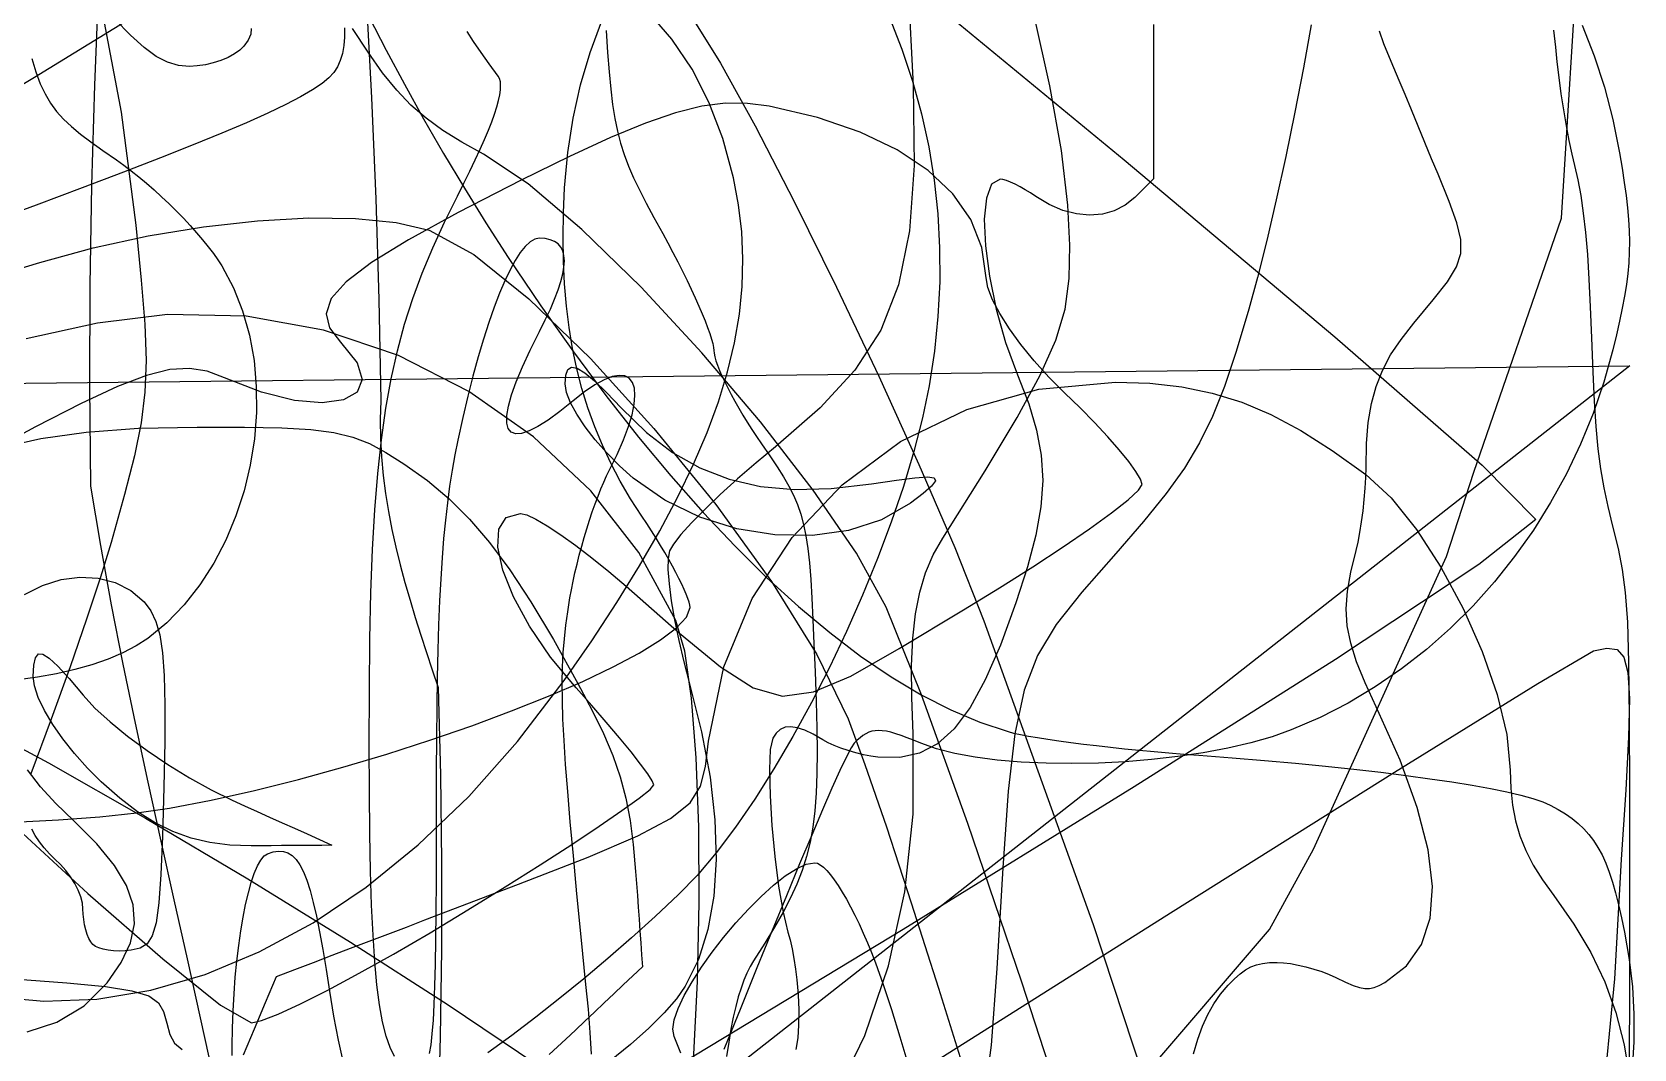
# Model space of a CAD drawing. Extents: x -75 to 75, y -75 to 75.
# Drawn here: x 40.6 to 75.1, y 4.18 to 26.08 of the extents above; entities that cross this region are included whole.
import ezdxf

# ---------------------------------------------------------------- set-up
doc = ezdxf.new("R2010")
doc.units = 0
for name, color, linetype in [('butterfly', 7, 'CONTINUOUS'), ('crown', 7, 'CONTINUOUS'), ('darth', 7, 'CONTINUOUS'), ('fallout', 7, 'CONTINUOUS'), ('heart', 7, 'CONTINUOUS'), ('hellokitty', 7, 'CONTINUOUS'), ('ironman', 7, 'CONTINUOUS'), ('jackskellington', 7, 'CONTINUOUS'), ('m4', 7, 'CONTINUOUS'), ('mushroom', 7, 'CONTINUOUS'), ('nes', 7, 'CONTINUOUS'), ('skullbones', 7, 'CONTINUOUS'), ('star', 7, 'CONTINUOUS'), ('stormtrooper', 7, 'CONTINUOUS')]:
    doc.layers.add(name, color=color, linetype=linetype)

msp = doc.modelspace()

# ---------------------------------------------------------------- linework, layer by layer
at = {"layer": 'butterfly', "color": 7}
for points in [[(36.887136, 22.848353), (40.650352, 25.109661), (43.754779, 27.019377)], [(59.468893, 27.033508), (59.577856, 24.927729), (59.592362, 23.204427), (59.493071, 21.796691), (59.260658, 20.637624), (58.875792, 19.660325), (58.319139, 18.79788), (57.571369, 17.983395), (56.613151, 17.149964), (56.192318, 16.801592), (55.791267, 16.454191), (55.419385, 16.116975), (55.086052, 15.799147), (54.800652, 15.509909), (54.57256, 15.258466), (54.41116, 15.054024), (54.325839, 14.90579), (54.296039, 14.744881), (54.293781, 14.504122), (54.31729, 14.195264), (54.364766, 13.83006), (54.434446, 13.420254), (54.524557, 12.977602), (54.633326, 12.513858), (54.758974, 12.040766), (55.019245, 11.006523), (55.201786, 10.029548), (55.306643, 9.112718), (55.333877, 8.258914), (55.283478, 7.471021), (55.155516, 6.75191), (54.950027, 6.104467), (54.667051, 5.531575), (54.475132, 5.258458), (54.211756, 4.956135), (53.880899, 4.627982), (53.486513, 4.277357), (53.032573, 3.907632)], [(57.870093, 3.10438), (58.533143, 4.472085), (59.045277, 5.966243), (59.396447, 7.562393), (59.5766, 9.236075), (59.575754, 10.962829), (59.543634, 11.745804), (59.539485, 12.429546), (59.565309, 13.027158), (59.623074, 13.551738), (59.714757, 14.016389), (59.842341, 14.43421), (60.007796, 14.818304), (60.213116, 15.181769), (61.122481, 16.631508), (61.81278, 17.775668), (62.311655, 18.687912), (62.646741, 19.441897), (62.845671, 20.111285), (62.936083, 20.769744), (62.945622, 21.490934), (62.901912, 22.348517), (62.767729, 23.526479), (62.517599, 24.923352), (62.180724, 26.433972)], [(68.145646, 26.231726), (67.979722, 25.310011), (67.794999, 24.356184), (67.597565, 23.398898), (67.393504, 22.466797), (67.188907, 21.588527), (66.989861, 20.792739), (66.802454, 20.108077), (66.530313, 19.199733), (66.2778, 18.444317), (66.022796, 17.801237), (65.743153, 17.229895), (65.416752, 16.689697), (65.021449, 16.140046), (64.535109, 15.540347), (63.935607, 14.850008), (63.203351, 14.015424), (62.651826, 13.319918), (62.249507, 12.653512), (61.964866, 11.906236), (61.766385, 10.968107), (61.622534, 9.729151), (61.50179, 8.07939), (61.372626, 5.908847), (61.255032, 4.262859), (61.078155, 2.923557)]]:
    msp.add_lwpolyline(points, dxfattribs=at)
at = {"layer": 'crown', "color": 7}
for points in [[(40.210856, 9.060536), (41.16959, 9.111), (42.057179, 9.178654), (42.858933, 9.263812), (43.560167, 9.366781), (44.459051, 9.538338), (45.388538, 9.744987), (46.336402, 9.982022), (47.290414, 10.244732), (48.238356, 10.528407), (49.168005, 10.828339), (50.067128, 11.139816), (50.923506, 11.458129), (51.724916, 11.778567), (52.459131, 12.096423), (53.113932, 12.406977), (53.677086, 12.705532), (54.136375, 12.987373), (54.479574, 13.247785), (54.694458, 13.482063), (54.768801, 13.685497), (54.76341, 13.736853), (54.747578, 13.802495), (54.721867, 13.881399), (54.686793, 13.972565), (54.64289, 14.074984), (54.590693, 14.187636), (54.530729, 14.309522), (54.463538, 14.439629), (54.389649, 14.576941), (54.309594, 14.720457), (54.223906, 14.869163), (54.133121, 15.022048), (54.037766, 15.178106), (53.938382, 15.336322), (53.835492, 15.495688), (53.729639, 15.655197), (53.488618, 16.029689), (53.266995, 16.408465), (53.064531, 16.792535), (52.880997, 17.182908), (52.716145, 17.580604), (52.569745, 17.986632), (52.441554, 18.402001), (52.331335, 18.827722), (52.238854, 19.264808), (52.163867, 19.714275), (52.106144, 20.177131), (52.065442, 20.654391), (52.04151, 21.147064), (52.034144, 21.656164), (52.04309, 22.182701), (52.068095, 22.727686), (52.137028, 23.485862), (52.252285, 24.224776), (52.413433, 24.943799), (52.62006, 25.642313), (52.871731, 26.31968)], [(73.978917, 26.228971), (74.237791, 25.568569), (74.459169, 24.889694), (74.64206, 24.193683), (74.785471, 23.481874), (74.840821, 23.149786), (74.888138, 22.843078), (74.927308, 22.558223), (74.958194, 22.291689), (74.980687, 22.03993), (74.994657, 21.799423), (74.999991, 21.566626), (74.996548, 21.338012), (74.984215, 21.110039), (74.962907, 20.879178), (74.932464, 20.641891), (74.892761, 20.394648), (74.843691, 20.133911), (74.785124, 19.856142), (74.716942, 19.557817), (74.639023, 19.235395), (74.446181, 18.541836), (74.214677, 17.86461), (73.945936, 17.205412), (73.641399, 16.565939), (73.302495, 15.94789), (72.930664, 15.352957), (72.527343, 14.782842), (72.093963, 14.23924), (71.631962, 13.723851), (71.14277, 13.23837), (70.627827, 12.784492), (70.088565, 12.363918), (69.526424, 11.978346), (68.942836, 11.629475), (68.339236, 11.318996), (67.717058, 11.048608), (67.302103, 10.901872), (66.843289, 10.771135), (66.347631, 10.656655), (65.822133, 10.558678), (65.273809, 10.477458), (64.709672, 10.413246), (64.136733, 10.366299), (63.561999, 10.336869), (62.99248, 10.325185), (62.435192, 10.331506), (61.897141, 10.356116), (61.38534, 10.399248), (60.906798, 10.461154), (60.46853, 10.542084), (60.077542, 10.642287), (59.740845, 10.76202), (59.584833, 10.826719), (59.443233, 10.882791), (59.314842, 10.930235), (59.198456, 10.969055), (59.092874, 10.999256), (58.996893, 11.020817), (58.909314, 11.033743), (58.828926, 11.038033), (58.754538, 11.033743), (58.684933, 11.020817), (58.618927, 10.999256), (58.5553, 10.969055), (58.492858, 10.930235), (58.430403, 10.882791), (58.366722, 10.826719), (58.300623, 10.76202), (58.237193, 10.665655), (58.135348, 10.468791), (57.997333, 10.176843), (57.82538, 9.795231), (57.621734, 9.329369), (57.388636, 8.78468), (57.128325, 8.166583), (56.843044, 7.480495), (56.535032, 6.73183), (56.206525, 5.926006), (55.859773, 5.068449), (55.497008, 4.16457)]]:
    msp.add_lwpolyline(points, dxfattribs=at)
at = {"layer": 'darth', "color": 7}
for points in [[(45.317785, 26.158579), (45.307879, 26.032305), (45.254754, 25.907698), (45.161482, 25.77754), (45.072086, 25.689746), (44.956724, 25.607843), (44.820208, 25.533621), (44.667345, 25.468874), (44.502948, 25.415395), (44.331828, 25.374975), (44.158795, 25.349406), (43.988657, 25.340488), (43.751455, 25.36109), (43.516948, 25.429114), (43.273833, 25.553805), (43.010799, 25.744424), (42.71654, 26.010235), (42.37975, 26.360493)], [(54.832896, 26.366256), (55.426429, 25.408103), (56.172063, 24.058183), (57.020858, 22.417749), (57.923873, 20.588046), (58.832171, 18.670329), (59.69681, 16.765846), (60.468854, 14.975846), (61.099364, 13.401582), (63.453806, 6.860128), (65.804762, -0.279394), (68.064312, -7.692875), (70.144541, -15.056194)], [(63.15688, 1.800098), (61.913239, 5.619318), (60.752668, 9.036877), (59.75317, 11.808782), (58.992742, 13.691046), (58.352495, 14.854789), (57.423516, 16.217031), (56.286801, 17.686582), (55.023351, 19.172259), (53.714156, 20.582873), (52.440216, 21.827242), (51.282527, 22.814178), (50.322085, 23.452495), (49.853627, 23.707948), (49.446598, 23.959913), (49.086838, 24.221985), (48.760182, 24.507754), (48.45247, 24.830811), (48.149544, 25.204747), (47.837237, 25.643151), (47.501389, 26.159621)], [(39.051132, 20.598545), (40.767415, 21.116002), (41.914039, 21.434529), (43.100676, 21.692574), (44.293263, 21.88731), (45.45774, 22.015904), (46.560043, 22.075532), (47.566112, 22.063369), (48.441879, 21.976574), (49.153287, 21.812329), (50.113986, 21.290867), (51.299901, 20.335711), (52.622309, 19.050322), (53.992493, 17.538147), (55.321728, 15.902641), (56.5213, 14.247258), (57.502488, 12.675447), (58.176567, 11.290664), (58.53699, 10.308503), (58.998198, 8.959929), (59.534327, 7.327053), (60.119523, 5.491982), (60.727929, 3.536823)], [(54.845837, 3.926925), (54.93236, 5.631284), (54.969504, 7.332097), (54.958751, 8.961538), (54.901567, 10.451778), (54.799437, 11.734998), (54.653835, 12.743363), (54.466242, 13.409052), (53.664189, 14.874734), (52.630655, 16.198794), (51.400457, 17.360282), (50.00841, 18.338252), (48.489329, 19.111762), (46.878029, 19.65986), (45.209328, 19.961603), (43.518038, 19.99604), (42.008967, 19.813363), (40.471432, 19.471804)], [(39.963793, 17.14323), (40.788337, 17.327378), (41.76828, 17.462427), (42.893466, 17.545535), (44.153743, 17.573871), (45.173153, 17.570258), (45.975827, 17.554369), (46.603994, 17.518682), (47.099884, 17.455656), (47.505731, 17.357753), (47.863763, 17.217441), (48.216211, 17.027178), (48.605305, 16.779432), (49.112111, 16.418786), (49.579773, 16.028052), (50.022447, 15.589397), (50.454292, 15.084984), (50.889465, 14.496971), (51.342118, 13.807527), (51.826412, 12.998817), (52.356501, 12.052997), (52.657573, 11.484319), (52.905071, 10.972219), (53.104952, 10.497264), (53.263168, 10.040022), (53.385675, 9.581061), (53.478425, 9.10095), (53.547372, 8.580255), (53.598471, 7.999547), (53.616815, 7.743351), (53.63516, 7.487158), (53.653476, 7.230965), (53.671821, 6.974769), (53.690165, 6.718574), (53.708509, 6.462381), (53.726854, 6.206188), (53.74517, 5.949992), (53.538792, 5.754836), (53.332417, 5.559676), (53.126039, 5.36452), (52.919664, 5.16936), (52.713287, 4.974203), (52.506912, 4.779047), (52.300534, 4.583887), (52.094159, 4.388731), (51.734052, 4.061093)], [(40.491684, 4.547283), (41.137014, 4.759918), (41.720615, 5.111098), (42.21436, 5.600635), (42.520713, 6.044122), (42.717921, 6.465457), (42.803894, 6.874806), (42.776519, 7.282321), (42.633711, 7.698164), (42.373364, 8.13249), (41.99338, 8.595462), (41.491657, 9.097236), (41.109822, 9.46842), (40.784151, 9.825352), (40.501858, 10.190209)]]:
    msp.add_lwpolyline(points, dxfattribs=at)
at = {"layer": 'fallout', "color": 7}
msp.add_lwpolyline([(39.086807, 11.339805), (40.954455, 10.338542), (43.044632, 9.150974), (45.248099, 7.843215), (47.455613, 6.481383), (49.557932, 5.131593), (51.445818, 3.859953), (53.010031, 2.732583), (53.670911, 2.216232), (54.382066, 1.631038), (55.122149, 0.996309), (55.869826, 0.331354), (56.603762, -0.344511), (57.302612, -1.011981), (57.945043, -1.651739), (58.509713, -2.244479), (59.890107, -3.784513), (61.464052, -5.610454), (63.145715, -7.616334), (64.849268, -9.696185), (66.488886, -11.744037)], dxfattribs=at)
at = {"layer": 'heart', "color": 7}
msp.add_lwpolyline([(48.00425, -15.711836), (67.248278, 6.751275), (68.191959, 8.479914), (71.058278, 14.785803), (71.649181, 16.602608), (73.536542, 22.070664), (74.67425, 40.468025)], dxfattribs=at)
at = {"layer": 'hellokitty', "color": 7}
for points in [[(39.723907, 5.3102), (40.850275, 5.205772), (41.997853, 5.251075), (43.15924, 5.444414), (44.32703, 5.784094), (45.493819, 6.268421), (46.652208, 6.895702), (47.794788, 7.664241), (48.914157, 8.572345), (50.002911, 9.61832), (51.053647, 10.800467), (52.058959, 12.117098), (52.651158, 12.972042), (53.19117, 13.792434), (53.679773, 14.580579), (54.117742, 15.338775), (54.505854, 16.069324), (54.844882, 16.774533), (55.135605, 17.456695), (55.378796, 18.118122), (55.575231, 18.761109), (55.725687, 19.387961), (55.830941, 20.000979), (55.891769, 20.602465), (55.908956, 21.19472), (55.883246, 21.780048), (55.815444, 22.360752), (55.70632, 22.939129), (55.475375, 23.787416), (55.177473, 24.56837), (54.812006, 25.282274), (54.378372, 25.929412), (53.87596, 26.51007)], [(59.065541, 26.395068), (59.333043, 25.71242), (59.563045, 25.019954), (59.755382, 24.318344), (59.909885, 23.608267), (60.026389, 22.890401), (60.104728, 22.16542), (60.144736, 21.433999), (60.146147, 20.696817), (60.108993, 19.954553), (60.03301, 19.207878), (59.91803, 18.457469), (59.775463, 17.769041), (59.589391, 17.04559), (59.36357, 16.294729), (59.101753, 15.524074), (58.807694, 14.74124), (58.485145, 13.95384), (58.13786, 13.169491), (57.769593, 12.395804), (57.384101, 11.640394), (56.985131, 10.91088), (56.57644, 10.21487), (56.161782, 9.559984), (55.744909, 8.953833), (55.329576, 8.404033), (54.919536, 7.918199), (54.51854, 7.503945), (54.016283, 7.034299), (53.508182, 6.575047), (52.995672, 6.127228), (52.480199, 5.691872), (51.963201, 5.270009), (51.44612, 4.862678), (50.930395, 4.470908), (50.417468, 4.095736)], [(40.592087, 25.510075), (40.682014, 25.220174), (40.777123, 24.967633), (40.880736, 24.746097), (40.996179, 24.549216), (41.126777, 24.37064), (41.275855, 24.204016), (41.446738, 24.042997), (41.64275, 23.881227), (41.867218, 23.712359), (42.123464, 23.530041), (42.414817, 23.327922), (42.573276, 23.214753), (42.734972, 23.092164), (42.898737, 22.961326), (43.063406, 22.823413), (43.22782, 22.679595), (43.390806, 22.531045), (43.551207, 22.37893), (43.707854, 22.224427), (43.859585, 22.068703), (44.005235, 21.912933), (44.143636, 21.758286), (44.273631, 21.605937), (44.394047, 21.457054), (44.503724, 21.312807), (44.6015, 21.174374), (44.686203, 21.042921), (44.936139, 20.573122), (45.134332, 20.073315), (45.281887, 19.549028), (45.379897, 19.005784), (45.429461, 18.449112), (45.431718, 17.884538), (45.387686, 17.317587), (45.298507, 16.753789), (45.165275, 16.198664), (44.989092, 15.657745), (44.771053, 15.136554), (44.512261, 14.640616), (44.213811, 14.175463), (43.876801, 13.746618), (43.502332, 13.359607), (43.091501, 13.019955), (42.842468, 12.85844), (42.556549, 12.710174), (42.237869, 12.575647), (41.890552, 12.455344), (41.51873, 12.349751), (41.126523, 12.259361), (40.718063, 12.184659), (40.297473, 12.126132)], [(54.570921, 4.087162), (54.426657, 4.445881), (54.399366, 4.604264), (54.430665, 4.809473), (54.514188, 5.05364), (54.643573, 5.328895), (54.812452, 5.627364), (55.014461, 5.941176), (55.243233, 6.26246), (55.492399, 6.583344), (55.755594, 6.895956), (56.026451, 7.192425), (56.298606, 7.464879), (56.56569, 7.705448), (56.821338, 7.906258), (57.059187, 8.05944), (57.272863, 8.157123), (57.456005, 8.191432), (57.511084, 8.180256), (57.572831, 8.147423), (57.640578, 8.094054), (57.71366, 8.021255), (57.791398, 7.930128), (57.87313, 7.821783), (57.958183, 7.697326), (58.045886, 7.55786), (58.135571, 7.404492), (58.226568, 7.238328), (58.318205, 7.060475), (58.409815, 6.872035), (58.500727, 6.674121), (58.59027, 6.467831), (58.677776, 6.254273), (58.762575, 6.034557), (58.928646, 5.568676), (59.105602, 5.03233), (59.290466, 4.437482), (59.480252, 3.796098)]]:
    msp.add_lwpolyline(points, dxfattribs=at)
at = {"layer": 'ironman', "color": 7}
for points in [[(44.505824, 3.581527), (44.229991, 4.85175), (43.948054, 6.120802), (43.663294, 7.389283), (43.379001, 8.657793), (43.098463, 9.926927), (42.824964, 11.197285), (42.561798, 12.469467), (42.312243, 13.74407), (42.07959, 15.02169), (41.867128, 16.302928), (41.841558, 18.461696), (41.850251, 20.620406), (41.888461, 22.779073), (41.95147, 24.937709), (42.034556, 27.096333)], [(47.792911, 26.834039), (47.911041, 24.663011), (48.003045, 22.490365), (48.069032, 20.316371), (48.10911, 18.141284), (48.096777, 17.732118), (48.10197, 17.327869), (48.123475, 16.928146), (48.160088, 16.532552), (48.210617, 16.140695), (48.273863, 15.752177), (48.348623, 15.366611), (48.433702, 14.983593), (48.527902, 14.602737), (48.630019, 14.223642), (48.738861, 13.845918), (48.85322, 13.469171), (48.971906, 13.093006), (49.093715, 12.717026), (49.21745, 12.340841), (49.341913, 11.964055), (49.397511, 10.083046), (49.420484, 8.202027), (49.415178, 6.320982), (49.386002, 4.439895), (49.337304, 2.558751)]]:
    msp.add_lwpolyline(points, dxfattribs=at)
at = {"layer": 'jackskellington', "color": 7}
for points in [[(64.748184, 26.239383), (64.748184, 25.96259), (64.748184, 25.685795), (64.748184, 25.409003), (64.748184, 25.132211), (64.748184, 24.855418), (64.748184, 24.578623), (64.748184, 24.301831), (64.748184, 24.025039), (64.748184, 23.748246), (64.748184, 23.471451), (64.748184, 23.194659), (64.748184, 22.917867), (64.698454, 22.868136), (64.648726, 22.818409), (64.598996, 22.768679), (64.549266, 22.718948), (64.499535, 22.669221), (64.449805, 22.61949), (64.400077, 22.569763), (64.350347, 22.520032), (64.140656, 22.349658), (63.905045, 22.228793), (63.648268, 22.157391), (63.375086, 22.135406), (63.09025, 22.162781), (62.798517, 22.239498), (62.504645, 22.365496), (62.213391, 22.540728), (62.101329, 22.615155), (61.987769, 22.684593), (61.875839, 22.747515), (61.768674, 22.802404), (61.669402, 22.847743), (61.581151, 22.882008), (61.507057, 22.903682), (61.450243, 22.911246), (61.263764, 22.803821), (61.150204, 22.505275), (61.106406, 22.05121), (61.129209, 21.477227), (61.215487, 20.818921), (61.362074, 20.111898), (61.565818, 19.391751), (61.823569, 18.694084), (62.062411, 18.076466), (62.232088, 17.507718), (62.332435, 16.964067), (62.363279, 16.421741), (62.324448, 15.856966), (62.21577, 15.245975), (62.037073, 14.564989), (61.788187, 13.790241), (61.454024, 12.878649), (61.127572, 12.129403), (60.799571, 11.532153), (60.460763, 11.076548), (60.101889, 10.752238), (59.713695, 10.548877), (59.286922, 10.456116), (58.812311, 10.463595), (58.661746, 10.484846), (58.502352, 10.51637), (58.338977, 10.556641), (58.176456, 10.60413), (58.019634, 10.657315), (57.873352, 10.714665), (57.742452, 10.774655), (57.631779, 10.835761), (57.423135, 10.956019), (57.238917, 11.043121), (57.077379, 11.097127), (56.936775, 11.118096), (56.815355, 11.106074), (56.711376, 11.061144), (56.623091, 10.983355), (56.548754, 10.872766), (56.495747, 10.627594), (56.477995, 10.196779), (56.491316, 9.633596), (56.531504, 8.991326), (56.594375, 8.323247), (56.675742, 7.682642), (56.77141, 7.122787), (56.877193, 6.696961), (56.924092, 6.531088), (56.967907, 6.338042), (57.007675, 6.124784), (57.042431, 5.898278), (57.071215, 5.66549), (57.093059, 5.433385), (57.107001, 5.208925), (57.112081, 4.999073), (57.10813, 4.690663), (57.089926, 4.422549), (57.049484, 4.169938)], [(65.612882, 4.073996), (65.701491, 4.388064), (65.802264, 4.670069), (65.916745, 4.923852), (66.046474, 5.153248), (66.192993, 5.362095), (66.357844, 5.554226), (66.49157, 5.690085), (66.613509, 5.799328), (66.729336, 5.884579), (66.844731, 5.948454), (66.965359, 5.993573), (67.0969, 6.022557), (67.245024, 6.038023), (67.415407, 6.042595), (67.548924, 6.035991), (67.69976, 6.017054), (67.862738, 5.987127), (68.032678, 5.947531), (68.204396, 5.899596), (68.372716, 5.844642), (68.532454, 5.784001), (68.678433, 5.718999), (68.884772, 5.620907), (69.051142, 5.548946), (69.186893, 5.502185), (69.301366, 5.479692), (69.403903, 5.480538), (69.503849, 5.503765), (69.610546, 5.548463), (69.733335, 5.613694), (70.197249, 5.966248), (70.522112, 6.426307), (70.707865, 6.995668), (70.754452, 7.67614), (70.661818, 8.46952), (70.429907, 9.377615), (70.058664, 10.402226), (69.548028, 11.545155), (69.306372, 12.066767), (69.12352, 12.51824), (68.996783, 12.920272), (68.923476, 13.293556), (68.900898, 13.658794), (68.926383, 14.036681), (68.997243, 14.447915), (69.110789, 14.913195), (69.153947, 15.094063), (69.194276, 15.301852), (69.230895, 15.529227), (69.26291, 15.768839), (69.289439, 16.013354), (69.30959, 16.25543), (69.322459, 16.487724), (69.3272, 16.702899), (69.339195, 17.219495), (69.376092, 17.673975), (69.442113, 18.079079), (69.541477, 18.447549), (69.678403, 18.792122), (69.857118, 19.125542), (70.081837, 19.460549), (70.356781, 19.809883), (70.775, 20.311593), (71.078798, 20.701271), (71.274923, 21.020563), (71.370117, 21.311111), (71.371246, 21.614562), (71.284806, 21.972558), (71.117663, 22.426741), (70.876564, 23.018758), (70.739802, 23.352393), (70.596224, 23.700938), (70.450112, 24.054099), (70.305752, 24.401582), (70.167429, 24.733089), (70.039436, 25.038329), (69.926053, 25.307002), (69.831565, 25.528818), (69.711076, 25.822687), (69.614542, 26.095918)], [(73.367076, 26.12046), (73.4051, 25.752634), (73.436601, 25.437118), (73.477117, 25.099735), (73.524962, 24.750951), (73.578458, 24.401224), (73.635918, 24.061016), (73.695659, 23.740787), (73.756004, 23.451002), (73.81527, 23.202118), (73.886955, 22.894245), (73.949825, 22.556287), (74.004593, 22.18105), (74.051962, 21.761343), (74.092649, 21.28997), (74.127363, 20.759736), (74.156813, 20.163451), (74.181705, 19.493921), (74.208572, 18.75659), (74.239247, 18.126868), (74.276049, 17.583892), (74.321297, 17.106796), (74.377321, 16.674713), (74.44644, 16.266778), (74.53098, 15.862125), (74.633266, 15.439887), (74.753916, 14.95394), (74.844724, 14.507701), (74.909931, 14.01051), (74.953772, 13.371711), (74.98047, 12.500644), (74.994299, 11.306646), (74.999463, 9.699063), (75.00031, 7.587234), (74.999463, 5.497474), (74.99396, 3.898417)]]:
    msp.add_lwpolyline(points, dxfattribs=at)
at = {"layer": 'm4', "color": 7}
for points in [[(40.438115, 13.963373), (40.824031, 14.163136), (41.225038, 14.289667), (41.628461, 14.342466), (42.021633, 14.321017), (42.391889, 14.224849), (42.726556, 14.053453), (43.012967, 13.806331), (43.156491, 13.617592), (43.26899, 13.388634), (43.353025, 13.095326), (43.411151, 12.713533), (43.445935, 12.219119), (43.459933, 11.587951), (43.4557, 10.795895), (43.435803, 9.818816), (43.406348, 8.756261), (43.37328, 7.936907), (43.330122, 7.328199), (43.27039, 6.897587), (43.1876, 6.612517), (43.07527, 6.440435), (42.926917, 6.348789), (42.736062, 6.305028), (42.608314, 6.291707), (42.480718, 6.287699), (42.356673, 6.292497), (42.239568, 6.305564), (42.1328, 6.32642), (42.039766, 6.35453), (41.963854, 6.389364), (41.908425, 6.430436)], [(41.908425, 6.430436), (41.865573, 6.484609), (41.825596, 6.557033), (41.789367, 6.644558), (41.757767, 6.744033), (41.731661, 6.852308), (41.711934, 6.966235), (41.699459, 7.08266), (41.695113, 7.198436), (41.682837, 7.320379), (41.647629, 7.454471), (41.591967, 7.59633), (41.518315, 7.741564), (41.42915, 7.885783), (41.326935, 8.024599), (41.214139, 8.153623), (41.093232, 8.268468), (40.972325, 8.382158), (40.859529, 8.507877), (40.757314, 8.641467), (40.668149, 8.778771), (40.594497, 8.915629)], [(40.19927, 5.691183), (41.349509, 5.605941), (42.181848, 5.523752), (42.751307, 5.432606), (43.112904, 5.320487), (43.321664, 5.175385), (43.432606, 4.985289), (43.500751, 4.738187), (43.567333, 4.494189), (43.665072, 4.30712), (43.833582, 4.166893)]]:
    msp.add_lwpolyline(points, dxfattribs=at)
at = {"layer": 'mushroom', "color": 7}
msp.add_lwpolyline([(47.854873, 26.414795), (48.226791, 25.688905), (48.619402, 24.954213), (49.031627, 24.212976), (49.462385, 23.467452), (49.910599, 22.719896), (50.375188, 21.972569), (50.855073, 21.227725), (51.555802, 20.184796), (52.25715, 19.191687), (52.958179, 18.249285), (53.657963, 17.358467), (54.355571, 16.52012), (55.050075, 15.735125), (55.740543, 15.004361), (56.426046, 14.328716), (57.105657, 13.709069), (57.778441, 13.146301), (58.443472, 12.641295), (59.09982, 12.194935), (59.746552, 11.808104), (60.38274, 11.481681), (61.007456, 11.216553), (61.619768, 11.013595), (61.737934, 10.983519), (61.884399, 10.951986), (62.057063, 10.919254), (62.253814, 10.885588), (62.472547, 10.85125), (62.711161, 10.816497), (62.967543, 10.781597), (63.239591, 10.746805), (63.5252, 10.712385), (63.822264, 10.678597), (64.128675, 10.645704), (64.442326, 10.613969), (64.761116, 10.583649), (65.082936, 10.55501), (65.40568, 10.528311), (65.727241, 10.503814), (66.446657, 10.449089), (67.14199, 10.391481), (67.811354, 10.331258), (68.452862, 10.268689), (69.064624, 10.204038), (69.644754, 10.137575), (70.191365, 10.069565), (70.702568, 10.000276), (71.176481, 9.92998), (71.611211, 9.858939), (72.004874, 9.787422), (72.355583, 9.715698), (72.66145, 9.644033), (72.920586, 9.572693), (73.131104, 9.501948), (73.291121, 9.432064), (73.46177, 9.339202), (73.618573, 9.243509), (73.762481, 9.143362), (73.894442, 9.037139), (74.015414, 8.923212), (74.126344, 8.799957), (74.228184, 8.665752), (74.321884, 8.518971), (74.408397, 8.357991), (74.488675, 8.181185), (74.563664, 7.986931), (74.634321, 7.773602), (74.701595, 7.539578), (74.766438, 7.28323), (74.8298, 7.002935), (74.892631, 6.697071), (74.994285, 6.103098), (75.062642, 5.514634), (75.096429, 4.926909), (75.094454, 4.335162), (75.05527, 3.734627)], dxfattribs=at)
at = {"layer": 'nes', "color": 7}
for points in [[(58.871987, 27.655938), (64.120632, 23.32473), (68.655997, 19.513135), (71.827356, 16.754134), (72.983976, 15.580707), (71.752466, 14.611237), (68.667974, 12.57037), (64.335022, 9.827799), (59.358132, 6.753231), (54.341818, 3.716361)], [(49.987093, 7.175647), (50.791079, 7.673507), (51.54113, 8.147276), (52.220825, 8.58592), (52.813752, 8.978403), (53.303492, 9.313695), (53.673632, 9.580753), (53.907752, 9.768549), (53.989441, 9.866046), (53.955298, 9.95124), (53.85744, 10.103781), (53.702729, 10.315101), (53.498028, 10.576636), (53.2502, 10.87983), (52.966101, 11.216115), (52.652597, 11.576931), (52.316547, 11.953711), (51.766792, 12.620193), (51.314638, 13.283209), (50.968461, 13.91644), (50.73663, 14.493562), (50.62752, 14.988255), (50.649505, 15.374194), (50.810953, 15.625061), (51.120243, 15.714534), (51.252591, 15.682572), (51.446834, 15.590969), (51.693659, 15.446149), (51.983756, 15.254532), (52.307809, 15.022542), (52.656509, 14.756604), (53.020544, 14.463138), (53.390602, 14.14857), (54.54512, 13.135054), (55.422665, 12.4074), (56.126572, 11.958357), (56.760181, 11.780661), (57.426832, 11.867066), (58.229861, 12.210313), (59.27261, 12.803149), (60.658417, 13.638321), (61.431071, 14.109432), (62.151892, 14.564546), (62.805098, 14.992587), (63.374916, 15.38248), (63.84557, 15.723148), (64.201286, 16.00351), (64.426282, 16.21249), (64.504787, 16.339016), (64.470644, 16.450697), (64.372786, 16.617134), (64.218075, 16.830238), (64.013374, 17.081906), (63.765546, 17.364055), (63.481447, 17.668584), (63.167943, 17.987402), (62.831893, 18.312412), (62.495532, 18.647706), (62.181139, 18.995997), (61.895634, 19.347124), (61.645944, 19.690924), (61.438993, 20.017238), (61.281699, 20.315905), (61.180994, 20.576766), (61.143797, 20.78966), (61.054587, 21.437803), (60.813196, 22.041271), (60.425073, 22.595755), (59.895669, 23.096948), (59.230429, 23.540542), (58.434805, 23.922225), (57.514244, 24.23769), (56.474193, 24.482631), (56.006921, 24.544361), (55.530973, 24.546055), (55.022064, 24.480469), (54.455909, 24.340363), (53.808226, 24.118494), (53.054733, 23.80762), (52.17114, 23.400504), (51.133169, 22.889899), (49.774458, 22.192499), (48.707246, 21.607608), (47.910434, 21.116298), (47.362923, 20.699643), (47.043611, 20.33872), (46.931405, 20.014596), (47.005203, 19.708354), (47.24391, 19.401059), (47.597898, 18.956147), (47.70908, 18.594984), (47.603633, 18.325589), (47.307737, 18.155974), (46.847562, 18.094147), (46.249294, 18.148125), (45.539101, 18.325919), (44.743167, 18.635545), (44.372047, 18.774506), (43.993568, 18.837004), (43.570141, 18.81087), (43.06417, 18.683893), (42.438063, 18.4439), (41.654228, 18.078701), (40.675072, 17.576114), (39.463004, 16.923952)], [(53.548147, 16.473977), (53.252737, 16.738654), (52.977147, 17.016707), (52.727406, 17.299824), (52.509547, 17.579696), (52.329599, 17.848007), (52.193599, 18.096447), (52.107575, 18.316705), (52.077561, 18.500468), (52.091954, 18.69048), (52.137688, 18.811102), (52.218632, 18.860691), (52.33865, 18.837605), (52.501602, 18.740191), (52.711353, 18.566805), (52.971765, 18.315807), (53.2867, 17.985551), (53.829946, 17.456909), (54.392644, 17.02634), (54.983693, 16.691144), (55.611988, 16.448625), (56.286431, 16.296084), (57.015916, 16.23082), (57.809342, 16.250124), (58.675609, 16.351323), (59.21377, 16.432392), (59.613125, 16.482816), (59.881175, 16.498847), (60.025415, 16.47672), (60.053355, 16.412693), (59.972471, 16.303013), (59.790271, 16.143927), (59.514255, 15.931684), (58.895719, 15.573973), (58.184929, 15.342915), (57.409842, 15.235967), (56.598402, 15.250586), (55.778564, 15.384238), (54.978277, 15.634377), (54.225495, 15.998469), (53.548147, 16.473977)], [(58.941081, 3.21192), (65.173104, 7.149981), (69.936416, 10.140236), (73.022917, 12.050886), (74.224509, 12.750142), (74.514865, 12.808252), (74.731522, 12.780143), (74.880512, 12.620405), (74.967877, 12.283652), (74.999652, 11.724485), (74.981872, 10.897503), (74.920577, 9.757317), (74.821796, 8.258525), (74.674408, 5.691858), (74.488548, 3.767749)], [(42.090738, 9.931674), (41.792892, 10.228267), (41.515705, 10.539826), (41.265196, 10.857044), (41.047385, 11.170601), (40.868287, 11.471193), (40.733924, 11.749501), (40.65031, 11.996217), (40.62347, 12.20203), (40.637327, 12.44252), (40.672436, 12.604852), (40.735394, 12.686549), (40.832803, 12.685138), (40.971258, 12.598152), (41.157361, 12.423112), (41.397713, 12.157546), (41.698906, 11.798986), (41.955384, 11.52065), (42.279519, 11.222592), (42.658149, 10.914081), (43.078109, 10.604381), (43.526236, 10.302771), (43.989374, 10.018508), (44.454352, 9.76087), (44.908016, 9.539122), (45.176875, 9.417479), (45.445731, 9.295836), (45.71459, 9.174189), (45.983449, 9.052546), (46.252308, 8.930902), (46.521164, 8.809259), (46.790023, 8.687613), (47.058882, 8.565969), (46.841153, 8.564558), (46.623422, 8.563147), (46.405693, 8.561736), (46.187961, 8.560325), (45.970232, 8.558914), (45.752504, 8.557503), (45.534772, 8.556092), (45.317043, 8.55468), (44.857766, 8.57009), (44.428864, 8.624116), (44.02315, 8.71982), (43.63343, 8.860271), (43.25252, 9.048536), (42.87323, 9.287679), (42.488366, 9.580767), (42.090746, 9.930872), (42.090746, 9.930875), (42.090746, 9.930881), (42.090746, 9.930884), (42.090746, 9.930889), (42.090746, 9.930892), (42.090746, 9.930895), (42.090746, 9.9309), (42.090738, 9.931674)], [(40.025362, 9.162717), (41.803724, 7.526714), (43.416508, 6.116865), (44.659098, 5.125466), (45.326881, 4.74481), (45.540721, 4.790172), (45.898127, 4.92933), (46.379988, 5.152314), (46.967185, 5.449152), (47.64061, 5.809875), (48.381147, 6.224513), (49.169678, 6.683098), (49.987093, 7.175647)]]:
    msp.add_lwpolyline(points, dxfattribs=at)
at = {"layer": 'skullbones', "color": 7}
for points in [[(39.978457, 33.358224), (40.809861, 31.200516), (41.508533, 28.984897), (42.076819, 26.704671), (42.51706, 24.353139), (42.831597, 21.923609), (42.949196, 20.734483), (43.025565, 19.786798), (43.055055, 19.007653), (43.031997, 18.324153), (42.950748, 17.663391), (42.805649, 16.952471), (42.591045, 16.11849), (42.301273, 15.088551), (42.074383, 14.343391), (41.775575, 13.437743), (41.417618, 12.406478), (41.013284, 11.284466), (40.575346, 10.106581)], [(45.154238, 4.053919), (45.389828, 4.616117), (45.625416, 5.178315), (45.861007, 5.740516), (46.260995, 5.89271), (46.660983, 6.044906), (47.06097, 6.1971), (47.460958, 6.349297), (47.860943, 6.501491), (48.260931, 6.653688), (48.660919, 6.805882), (49.060907, 6.958079), (51.078703, 7.726536), (52.579168, 8.312793), (53.641718, 8.766971), (54.345753, 9.139188), (54.770678, 9.479571), (54.995899, 9.838238), (55.100824, 10.265311), (55.16486, 10.810912), (55.499367, 12.41151), (56.109884, 13.88237), (56.967148, 15.197692), (58.041893, 16.331684), (59.304857, 17.258541), (60.726774, 17.952472), (62.278384, 18.387678), (63.93042, 18.538359), (64.673779, 18.514512), (65.363564, 18.439011), (66.016615, 18.305661), (66.649764, 18.108261), (67.279853, 17.84061), (67.923715, 17.496511), (68.598186, 17.069768), (69.320102, 16.554179), (69.868119, 16.047283), (70.415161, 15.366611), (70.939005, 14.557657), (71.417431, 13.665925), (71.828223, 12.736909), (72.149154, 11.816108), (72.35801, 10.949023), (72.432565, 10.181147), (72.444164, 9.788756), (72.480723, 9.42719), (72.544855, 9.088924), (72.639177, 8.766429), (72.766304, 8.452186), (72.928855, 8.138668), (73.129445, 7.818349), (73.370691, 7.483706), (73.804297, 6.870184), (74.168838, 6.253455), (74.467779, 5.622228), (74.704592, 4.965212), (74.882742, 4.271114), (75.005698, 3.528641)]]:
    msp.add_lwpolyline(points, dxfattribs=at)
at = {"layer": 'star', "color": 7}
msp.add_lwpolyline([(47.49093, -73.695492), (0.780248, -39.238586), (-45.095722, -74.904165), (-28.237284, -17.734156), (-74.804253, 16.935467), (-17.674481, 17.811547), (-0.578486, 74.904171), (17.871219, 18.275577), (75.004095, 18.891137), (29.276864, -16.983332), (47.49093, -73.695492)], dxfattribs=at)
at = {"layer": 'stormtrooper', "color": 7}
for points in [[(47.32916, 26.172614), (47.330854, 25.971844), (47.316178, 25.788202), (47.285362, 25.620904), (47.238542, 25.469159), (47.175849, 25.332174), (47.097422, 25.209164), (46.994306, 25.095183), (46.844291, 24.971127), (46.642446, 24.83494), (46.383846, 24.684569), (46.063563, 24.517962), (45.676664, 24.333065), (45.218228, 24.127824), (44.683321, 23.900186), (44.067019, 23.648094), (43.36439, 23.369499), (42.570507, 23.062345), (41.680446, 22.724578), (40.689273, 22.354148), (39.592061, 21.948995)], [(48.408373, 4.014487), (48.310442, 4.208944), (48.223913, 4.456898), (48.148215, 4.762111), (48.082782, 5.128331), (48.02704, 5.559318), (47.98042, 6.05882), (47.942351, 6.630599), (47.91226, 7.278401), (47.88957, 8.005987), (47.873737, 8.817105), (47.86417, 9.715514), (47.860303, 10.704968), (47.863125, 11.902482), (47.875402, 13.001535), (47.898403, 14.010155), (47.933419, 14.936368), (47.981743, 15.788203), (48.044662, 16.573689), (48.123464, 17.300852), (48.219439, 17.977722), (48.333872, 18.612327), (48.468049, 19.212693), (48.623266, 19.786848), (48.800803, 20.342823), (49.001951, 20.888647), (49.227997, 21.432342), (49.480231, 21.981939), (49.759941, 22.545469), (49.899926, 22.82175), (50.028312, 23.081954), (50.145152, 23.326242), (50.250502, 23.55478), (50.344418, 23.767731), (50.426956, 23.965256), (50.498169, 24.147523), (50.558119, 24.314692), (50.606856, 24.466925), (50.644434, 24.604393), (50.670906, 24.727253), (50.686344, 24.835671), (50.690803, 24.929809), (50.684312, 25.009833), (50.666955, 25.075907), (50.638761, 25.128192), (50.443909, 25.394731), (50.267972, 25.642045), (50.109792, 25.872807), (49.968213, 26.089686)], [(52.964861, 26.109382), (52.994111, 25.637769), (53.025358, 25.220332), (53.06032, 24.849675), (53.100709, 24.5184), (53.148241, 24.219103), (53.204629, 23.944391), (53.271592, 23.686857), (53.350843, 23.439112), (53.444094, 23.193748), (53.553063, 22.943368), (53.679465, 22.680574), (53.825013, 22.397966), (53.991422, 22.088148), (54.180407, 21.743715), (54.292581, 21.537583), (54.401612, 21.331899), (54.506935, 21.127957), (54.607979, 20.927049), (54.704186, 20.730464), (54.794991, 20.539498), (54.879824, 20.355444), (54.958126, 20.179592), (55.029328, 20.013233), (55.092871, 19.857661), (55.148186, 19.71417), (55.19471, 19.584049), (55.231879, 19.468592), (55.259114, 19.369092), (55.275878, 19.286841), (55.281578, 19.223129), (55.286884, 19.162059), (55.302491, 19.087555), (55.327835, 19.000651), (55.362421, 18.902372), (55.405714, 18.793756), (55.457188, 18.675833), (55.516317, 18.549634), (55.582577, 18.416188), (55.655441, 18.276528), (55.734384, 18.131686), (55.818882, 17.982692), (55.908405, 17.830577), (56.002433, 17.676376), (56.100441, 17.521118), (56.201899, 17.36583), (56.306285, 17.211551), (56.485188, 16.950684), (56.64218, 16.716344), (56.778908, 16.501536), (56.897021, 16.299262), (56.998167, 16.102528), (57.083988, 15.904334), (57.156132, 15.697691), (57.216251, 15.475599), (57.265987, 15.231065), (57.306989, 14.957089), (57.340903, 14.646681), (57.369377, 14.292842), (57.394043, 13.888576), (57.416564, 13.426889), (57.438606, 12.900781), (57.461776, 12.303263), (57.484326, 11.664891), (57.499566, 11.091311), (57.506029, 10.575764), (57.502303, 10.111492), (57.48695, 9.691734), (57.458516, 9.309735), (57.415576, 8.958732), (57.356696, 8.631973), (57.28044, 8.322691), (57.18537, 8.024134), (57.070052, 7.729542), (56.93305, 7.432153), (56.772928, 7.125211), (56.58825, 6.801959), (56.37758, 6.455636), (56.13948, 6.079482), (56.064824, 5.953613), (55.994754, 5.81502), (55.928923, 5.661764), (55.866978, 5.491912), (55.808563, 5.303523), (55.75333, 5.094659), (55.700927, 4.863389), (55.650999, 4.607772), (55.603196, 4.325871), (55.557166, 4.015751)], [(52.649837, 4.064971), (52.620128, 4.532672), (52.579657, 5.033284), (52.528693, 5.569452), (52.425583, 6.596007), (52.334928, 7.516887), (52.256388, 8.340276), (52.189626, 9.074359), (52.134299, 9.727319), (52.090069, 10.307343), (52.056601, 10.822615), (52.033543, 11.281323), (52.020561, 11.691643), (52.017343, 12.061769), (52.023524, 12.399879), (52.038764, 12.714162), (52.062725, 13.012801), (52.095065, 13.303981), (52.135448, 13.595886), (52.183538, 13.896701), (52.214775, 14.070434), (52.250927, 14.250416), (52.291565, 14.435232), (52.336255, 14.623486), (52.384557, 14.813763), (52.436043, 15.004663), (52.490277, 15.19478), (52.546823, 15.382708), (52.605246, 15.567039), (52.665117, 15.746369), (52.725998, 15.919289), (52.787457, 16.084398), (52.849055, 16.240289), (52.910365, 16.385554), (52.970947, 16.518788), (53.030369, 16.638589), (53.200213, 16.981729), (53.338194, 17.296824), (53.4449, 17.582755), (53.520908, 17.8384), (53.566805, 18.062637), (53.583174, 18.254345), (53.570587, 18.412406), (53.529654, 18.535695), (53.460941, 18.623091), (53.365036, 18.673476), (53.242521, 18.685724), (53.093982, 18.658716), (52.919997, 18.591335), (52.721152, 18.482454), (52.498033, 18.330954), (52.251221, 18.135713), (51.967421, 17.906687), (51.71442, 17.722706), (51.492427, 17.583333), (51.301662, 17.488123), (51.142336, 17.436634), (51.014664, 17.428422), (50.918861, 17.463048), (50.855147, 17.540069), (50.823727, 17.65904), (50.824856, 17.819522), (50.85868, 18.021071), (50.925448, 18.263246), (51.025375, 18.545604), (51.158671, 18.867701), (51.325557, 19.229098), (51.526246, 19.629349), (51.652137, 19.879414), (51.761218, 20.112025), (51.853488, 20.327366), (51.928949, 20.525619), (51.987597, 20.706966), (52.029434, 20.871589), (52.054467, 21.019668), (52.06268, 21.151387), (52.054072, 21.266929), (52.028672, 21.366474), (51.986449, 21.450207), (51.92741, 21.518307), (51.85156, 21.570956), (51.758896, 21.608336), (51.649416, 21.630632), (51.523124, 21.638026), (51.426096, 21.618186), (51.325224, 21.559404), (51.220969, 21.462836), (51.1138, 21.329639), (51.00418, 21.16096), (50.892572, 20.957949), (50.779443, 20.72176), (50.665256, 20.453542), (50.550474, 20.154443), (50.435561, 19.82562), (50.320987, 19.468219), (50.20721, 19.083393), (50.094699, 18.672291), (49.983915, 18.236065), (49.875325, 17.775865), (49.76939, 17.292842), (49.7051, 16.971972), (49.646344, 16.642227), (49.592936, 16.300535), (49.544699, 15.943823), (49.501451, 15.56902), (49.463012, 15.173054), (49.429199, 14.752848), (49.399834, 14.305334), (49.374744, 13.827438), (49.353719, 13.316088), (49.336616, 12.76821), (49.323239, 12.180737), (49.313389, 11.550588), (49.306898, 10.874697), (49.303596, 10.149987), (49.303314, 9.37339), (49.303596, 8.545621), (49.301903, 7.798379), (49.297895, 7.127923), (49.291376, 6.530509), (49.282091, 6.002398), (49.269758, 5.539842), (49.254179, 5.139103), (49.235073, 4.796437), (49.212184, 4.508099), (49.185289, 4.27035), (49.15412, 4.079446)], [(44.906303, 4.035498), (44.911581, 4.243237), (44.916576, 4.622605), (44.929417, 4.997777), (44.949624, 5.366207), (44.976746, 5.725349), (45.010299, 6.072657), (45.049824, 6.405589), (45.094856, 6.721596), (45.144922, 7.018139), (45.199557, 7.292667), (45.258299, 7.542637), (45.320679, 7.765505), (45.386227, 7.958726), (45.454483, 8.119756), (45.524974, 8.246048), (45.597239, 8.335058), (45.670806, 8.384241), (45.793246, 8.423013), (45.906634, 8.440454), (46.011798, 8.434753), (46.10956, 8.404053), (46.200746, 8.346536), (46.286178, 8.260374), (46.366682, 8.143734), (46.443076, 7.994791), (46.516192, 7.811711), (46.586849, 7.59267), (46.655872, 7.335833), (46.724085, 7.039373), (46.792312, 6.70146), (46.861375, 6.320265), (46.9321, 5.893957), (47.005311, 5.420707), (47.092693, 4.888862), (47.193181, 4.366212), (47.305714, 3.855404)]]:
    msp.add_lwpolyline(points, dxfattribs=at)

doc.saveas('drawing.dxf')
